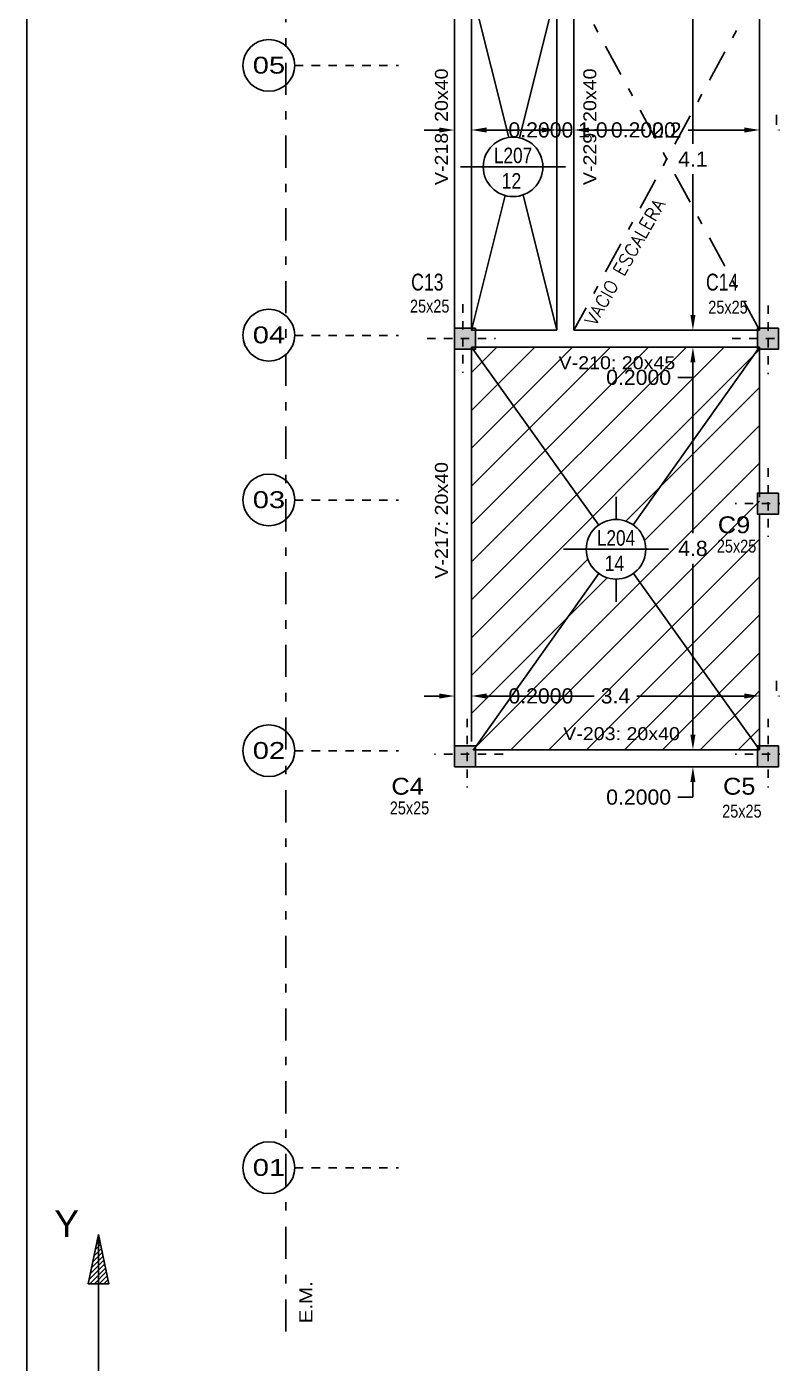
# Model space of a CAD drawing. Header units: inches. Extents: x 59 to 371, y 58 to 151.
# Drawn here: x 102.98 to 111.81, y 113.93 to 129.77 of the extents above; entities that cross this region are included whole.
import ezdxf
from ezdxf.enums import TextEntityAlignment as Align

# ---------------------------------------------------------------- set-up
doc = ezdxf.new("R2010")
doc.units = ezdxf.units.IN
doc.header["$MEASUREMENT"] = 0
doc.linetypes.add('DASHDOT', pattern=[25.4, 12.7, -6.35, 0, -6.35])
doc.linetypes.add('DASHDOT2', pattern=[0.5, 0.25, -0.125, 0, -0.125])
for name, color, linetype in [('Baja', 2, 'Continuous'), ('COLUMNA RECT', 3, 'Continuous'), ('COLUMNA REF', 3, 'Continuous'), ('COLUMNAS EJES', 1, 'Continuous'), ('Cotas', 7, 'Continuous'), ('Ejes', 8, 'Continuous'), ('Pórticos', 3, 'Continuous'), ('Textos', 2, 'Continuous'), ('VIG_DIMEN', 3, 'Continuous'), ('VIGAS', 5, 'Continuous')]:
    doc.layers.add(name, color=color, linetype=linetype)
doc.styles.add('ROMANS', font='romans')
doc.styles.get("Standard").update_dxf_attribs({"font": 'arial.ttf'})
doc.dimstyles.get("Standard").update_dxf_attribs({"dimtxt": 0.18, "dimasz": 0.18, "dimexe": 0.18, "dimexo": 0.0625, "dimgap": 0.09, "dimtad": 0, "dimtih": 1, "dimtoh": 1, "dimdec": 4, "dimzin": 0, "dimdsep": 46, "dimtxsty": 'Standard', "dimcen": 0.09, "dimadec": 0, "dimazin": 0, "dimtfac": 1, "dimtdec": 4, "dimtofl": 0, "dimtmove": 0, "dimatfit": 3, "dimfxl": 0, "dimtolj": 1, "dimtzin": 0, "dimarcsym": 0})

# ---------------------------------------------------------------- blocks, each defined once
blk = doc.blocks.new('*D95')
at = {"layer": 'Cotas', "color": 0, "linetype": 'Continuous', "lineweight": -2, "ltscale": 0.1}
for p, q in [((108.246, 128.606), (108.246, 128.724)), ((107.866, 128.544), (107.686, 128.544)), ((108.046, 128.481), (108.046, 128.364)), ((108.426, 128.544), (108.606, 128.544))]:
    blk.add_line(p, q, dxfattribs=at)
at = {"layer": 'Cotas', "color": 0, "linetype": 'Continuous', "ltscale": 0.1}
for points in [[(107.866, 128.574), (107.866, 128.514), (108.046, 128.544)], [(108.426, 128.574), (108.426, 128.514), (108.246, 128.544)]]:
    blk.add_solid(points, dxfattribs=at)
at = {"layer": 'DEFPOINTS', "color": 0, "linetype": 'Continuous', "ltscale": 0.1}
for p in [(108.046, 128.544), (108.246, 128.544), (108.246, 128.544)]:
    blk.add_point(p, dxfattribs=at)
at = {"layer": 'Cotas', "color": 0, "linetype": 'Continuous', "ltscale": 0.1, "insert": (109.069, 128.544), "char_height": 0.18, "attachment_point": 5}
blk.add_mtext('\\A1;0.2000', dxfattribs=at)
blk = doc.blocks.new('*D96')
at = {"layer": 'Cotas', "color": 0, "lineweight": -2}
for p, q in [((109.26, 128.606), (109.26, 128.724)), ((108.246, 128.481), (108.246, 128.364)), ((108.426, 128.544), (109.08, 128.544)), ((109.26, 128.544), (109.44, 128.544))]:
    blk.add_line(p, q, dxfattribs=at)
at = {"layer": 'Cotas', "color": 0}
for points in [[(108.426, 128.574), (108.426, 128.514), (108.246, 128.544)], [(109.08, 128.574), (109.08, 128.514), (109.26, 128.544)]]:
    blk.add_solid(points, dxfattribs=at)
at = {"layer": 'DEFPOINTS', "color": 0}
for p in [(108.246, 128.544), (109.26, 128.544), (109.26, 128.544)]:
    blk.add_point(p, dxfattribs=at)
at = {"layer": 'Cotas', "color": 0, "insert": (109.685, 128.544), "char_height": 0.18, "attachment_point": 5}
blk.add_mtext('\\A1;1.0', dxfattribs=at)
blk = doc.blocks.new('*D97')
at = {"layer": 'Cotas', "color": 0, "lineweight": -2}
for p, q in [((111.66, 128.606), (111.66, 128.724)), ((111.86, 128.606), (111.86, 128.724)), ((111.48, 128.544), (111.3, 128.544)), ((112.04, 128.544), (112.22, 128.544))]:
    blk.add_line(p, q, dxfattribs=at)
at = {"layer": 'Cotas', "color": 0}
for points in [[(111.48, 128.574), (111.48, 128.514), (111.66, 128.544)], [(112.04, 128.574), (112.04, 128.514), (111.86, 128.544)]]:
    blk.add_solid(points, dxfattribs=at)
at = {"layer": 'DEFPOINTS', "color": 0}
for p in [(111.66, 128.544), (111.86, 128.544), (111.86, 128.544)]:
    blk.add_point(p, dxfattribs=at)
at = {"layer": 'Cotas', "color": 0, "insert": (112.683, 128.544), "char_height": 0.18, "attachment_point": 5}
blk.add_mtext('\\A1;0.2000', dxfattribs=at)
blk = doc.blocks.new('*D114')
at = {"layer": 'Cotas', "color": 0, "lineweight": -2}
for p, q in [((110.807, 130.227), (110.69, 130.227)), ((110.87, 130.047), (110.87, 128.38)), ((110.87, 126.352), (110.87, 128.019)), ((110.807, 126.172), (110.69, 126.172))]:
    blk.add_line(p, q, dxfattribs=at)
at = {"layer": 'Cotas', "color": 0}
for points in [[(110.84, 130.047), (110.9, 130.047), (110.87, 130.227)], [(110.84, 126.352), (110.9, 126.352), (110.87, 126.172)]]:
    blk.add_solid(points, dxfattribs=at)
at = {"layer": 'DEFPOINTS', "color": 0}
for p in [(110.87, 130.227), (110.87, 126.172), (110.87, 126.172)]:
    blk.add_point(p, dxfattribs=at)
at = {"layer": 'Cotas', "color": 0, "insert": (110.87, 128.199), "char_height": 0.18, "attachment_point": 5}
blk.add_mtext('\\A1;4.1', dxfattribs=at)
blk = doc.blocks.new('*D115')
at = {"layer": 'DEFPOINTS', "color": 0}
for p in [(110.87, 126.172), (110.87, 125.972), (110.87, 125.972)]:
    blk.add_point(p, dxfattribs=at)
at = {"layer": 'VIGAS', "color": 0, "lineweight": -2}
for p, q in [((110.87, 126.352), (110.87, 126.532)), ((110.807, 126.172), (110.69, 126.172)), ((110.807, 125.972), (110.69, 125.972)), ((110.87, 125.792), (110.87, 125.612)), ((110.87, 125.612), (110.69, 125.612))]:
    blk.add_line(p, q, dxfattribs=at)
at = {"layer": 'VIGAS', "color": 0}
for points in [[(110.84, 126.352), (110.9, 126.352), (110.87, 126.172)], [(110.84, 125.792), (110.9, 125.792), (110.87, 125.972)]]:
    blk.add_solid(points, dxfattribs=at)
at = {"layer": 'VIGAS', "color": 0, "insert": (110.227, 125.612), "char_height": 0.18, "attachment_point": 5}
blk.add_mtext('\\A1;0.2000', dxfattribs=at)
blk = doc.blocks.new('*D116')
at = {"layer": 'Cotas', "color": 0, "lineweight": -2}
for p, q in [((110.807, 125.972), (110.69, 125.972)), ((110.87, 125.792), (110.87, 123.767)), ((110.87, 121.378), (110.87, 123.403)), ((110.807, 121.198), (110.69, 121.198))]:
    blk.add_line(p, q, dxfattribs=at)
at = {"layer": 'Cotas', "color": 0}
for points in [[(110.84, 125.792), (110.9, 125.792), (110.87, 125.972)], [(110.84, 121.378), (110.9, 121.378), (110.87, 121.198)]]:
    blk.add_solid(points, dxfattribs=at)
at = {"layer": 'DEFPOINTS', "color": 0}
for p in [(110.87, 125.972), (110.87, 121.198), (110.87, 121.198)]:
    blk.add_point(p, dxfattribs=at)
at = {"layer": 'Cotas', "color": 0, "insert": (110.87, 123.585), "char_height": 0.18, "attachment_point": 5}
blk.add_mtext('\\A1;4.8', dxfattribs=at)
blk = doc.blocks.new('*D117')
at = {"layer": 'DEFPOINTS', "color": 0}
for p in [(110.87, 121.198), (110.87, 120.998), (110.87, 120.998)]:
    blk.add_point(p, dxfattribs=at)
at = {"layer": 'VIGAS', "color": 0, "lineweight": -2}
for p, q in [((110.87, 121.378), (110.87, 121.558)), ((110.807, 121.198), (110.69, 121.198)), ((110.807, 120.998), (110.69, 120.998)), ((110.87, 120.818), (110.87, 120.638)), ((110.87, 120.638), (110.69, 120.638))]:
    blk.add_line(p, q, dxfattribs=at)
at = {"layer": 'VIGAS', "color": 0}
for points in [[(110.84, 121.378), (110.9, 121.378), (110.87, 121.198)], [(110.84, 120.818), (110.9, 120.818), (110.87, 120.998)]]:
    blk.add_solid(points, dxfattribs=at)
at = {"layer": 'VIGAS', "color": 0, "insert": (110.227, 120.638), "char_height": 0.18, "attachment_point": 5}
blk.add_mtext('\\A1;0.2000', dxfattribs=at)
blk = doc.blocks.new('*D118')
at = {"layer": 'DEFPOINTS', "color": 0}
for p in [(109.26, 128.544), (109.46, 128.544), (109.46, 128.544)]:
    blk.add_point(p, dxfattribs=at)
at = {"layer": 'VIGAS', "color": 0, "lineweight": -2}
for p, q in [((109.26, 128.606), (109.26, 128.724)), ((109.46, 128.606), (109.46, 128.724)), ((109.08, 128.544), (108.9, 128.544)), ((109.64, 128.544), (109.82, 128.544))]:
    blk.add_line(p, q, dxfattribs=at)
at = {"layer": 'VIGAS', "color": 0}
for points in [[(109.08, 128.574), (109.08, 128.514), (109.26, 128.544)], [(109.64, 128.574), (109.64, 128.514), (109.46, 128.544)]]:
    blk.add_solid(points, dxfattribs=at)
at = {"layer": 'VIGAS', "color": 0, "insert": (110.283, 128.544), "char_height": 0.18, "attachment_point": 5}
blk.add_mtext('\\A1;0.2000', dxfattribs=at)
blk = doc.blocks.new('*D119')
at = {"layer": 'Cotas', "color": 0, "lineweight": -2}
for p, q in [((109.46, 128.606), (109.46, 128.724)), ((111.66, 128.606), (111.66, 128.724)), ((109.64, 128.544), (110.305, 128.544)), ((111.48, 128.544), (110.814, 128.544))]:
    blk.add_line(p, q, dxfattribs=at)
at = {"layer": 'Cotas', "color": 0}
for points in [[(109.64, 128.574), (109.64, 128.514), (109.46, 128.544)], [(111.48, 128.574), (111.48, 128.514), (111.66, 128.544)]]:
    blk.add_solid(points, dxfattribs=at)
at = {"layer": 'DEFPOINTS', "color": 0}
for p in [(109.46, 128.544), (111.66, 128.544), (111.66, 128.544)]:
    blk.add_point(p, dxfattribs=at)
at = {"layer": 'Cotas', "color": 0, "insert": (110.56, 128.544), "char_height": 0.18, "attachment_point": 5}
blk.add_mtext('\\A1;2.2', dxfattribs=at)
blk = doc.blocks.new('*D120')
at = {"layer": 'DEFPOINTS', "color": 0}
for p in [(108.046, 121.837), (108.246, 121.837), (108.246, 121.837)]:
    blk.add_point(p, dxfattribs=at)
at = {"layer": 'Ejes', "color": 0, "lineweight": -2}
for p, q in [((108.046, 121.899), (108.046, 122.017)), ((108.246, 121.899), (108.246, 122.017)), ((107.866, 121.837), (107.686, 121.837)), ((108.426, 121.837), (108.606, 121.837))]:
    blk.add_line(p, q, dxfattribs=at)
at = {"layer": 'Ejes', "color": 0}
for points in [[(107.866, 121.867), (107.866, 121.807), (108.046, 121.837)], [(108.426, 121.867), (108.426, 121.807), (108.246, 121.837)]]:
    blk.add_solid(points, dxfattribs=at)
at = {"layer": 'Ejes', "color": 0, "insert": (109.069, 121.837), "char_height": 0.18, "attachment_point": 5}
blk.add_mtext('\\A1;0.2000', dxfattribs=at)
blk = doc.blocks.new('*D121')
at = {"layer": 'Cotas', "color": 0, "lineweight": -2}
for p, q in [((108.246, 121.899), (108.246, 122.017)), ((111.66, 121.899), (111.66, 122.017)), ((108.426, 121.837), (109.7, 121.837)), ((111.48, 121.837), (110.206, 121.837))]:
    blk.add_line(p, q, dxfattribs=at)
at = {"layer": 'Cotas', "color": 0}
for points in [[(108.426, 121.867), (108.426, 121.807), (108.246, 121.837)], [(111.48, 121.867), (111.48, 121.807), (111.66, 121.837)]]:
    blk.add_solid(points, dxfattribs=at)
at = {"layer": 'DEFPOINTS', "color": 0}
for p in [(108.246, 121.837), (111.66, 121.837), (111.66, 121.837)]:
    blk.add_point(p, dxfattribs=at)
at = {"layer": 'Cotas', "color": 0, "insert": (109.953, 121.837), "char_height": 0.18, "attachment_point": 5}
blk.add_mtext('\\A1;3.4', dxfattribs=at)
blk = doc.blocks.new('*D122')
at = {"layer": 'DEFPOINTS', "color": 0}
for p in [(111.66, 121.837), (111.86, 121.837), (111.86, 121.837)]:
    blk.add_point(p, dxfattribs=at)
at = {"layer": 'Ejes', "color": 0, "lineweight": -2}
for p, q in [((111.66, 121.899), (111.66, 122.017)), ((111.86, 121.899), (111.86, 122.017)), ((111.48, 121.837), (111.3, 121.837)), ((112.04, 121.837), (112.22, 121.837))]:
    blk.add_line(p, q, dxfattribs=at)
at = {"layer": 'Ejes', "color": 0}
for points in [[(111.48, 121.867), (111.48, 121.807), (111.66, 121.837)], [(112.04, 121.867), (112.04, 121.807), (111.86, 121.837)]]:
    blk.add_solid(points, dxfattribs=at)
at = {"layer": 'Ejes', "color": 0, "insert": (112.683, 121.837), "char_height": 0.18, "attachment_point": 5}
blk.add_mtext('\\A1;0.2000', dxfattribs=at)

msp = doc.modelspace()

# ---------------------------------------------------------------- hatches: boundary and pattern name
h = msp.add_hatch()
h.set_pattern_fill('ANSI31', color=256, scale=0.1, style=0)
h.set_pattern_definition([(45, (-118.45244, -99.681), (-0.2245064, 0.2245064), [])])
h.paths.add_polyline_path([(108.24602, 125.97199), (111.65995, 125.97199), (111.65995, 121.19772), (108.24602, 121.19772)])
edge = h.paths.add_edge_path(flags=16)
edge.add_arc((109.95926, 123.57608), 0.3528, 0, 360)
at = {"layer": 'Baja'}
h = msp.add_hatch(dxfattribs=at)
h.set_pattern_fill('ANSI31', color=256, scale=0.0125, style=0)
h.set_pattern_definition([(45, (-26.08774, -173.385965), (-0.028063289, 0.028063289), [])])
h.paths.add_polyline_path([(103.82839, 115.45552), (103.95058, 114.87179), (103.82839, 114.87179), (103.7062, 114.87179)])
at = {"layer": 'COLUMNAS EJES'}
for points in [[(108.29602, 126.19699), (108.04602, 126.19699), (108.04602, 125.94699), (108.29602, 125.94699)], [(111.88495, 126.19699), (111.63495, 126.19699), (111.63495, 125.94699), (111.88495, 125.94699)], [(111.88495, 124.24243), (111.63495, 124.24243), (111.63495, 123.99243), (111.88495, 123.99243)], [(108.29601, 121.24771), (108.04602, 121.24771), (108.04602, 120.99772), (108.29601, 120.99772)], [(111.88495, 121.24772), (111.63495, 121.24772), (111.63495, 120.99772), (111.88495, 120.99772)]]:
    msp.add_hatch(color=256, dxfattribs=at).paths.add_polyline_path(points)

# ---------------------------------------------------------------- linework, layer by layer
at = {"color": 6}
msp.add_lwpolyline([(102.97874, 137.18934), (102.97874, 104.96213)], dxfattribs=at)
at = {"layer": 'Baja'}
for points in [[(103.82839, 115.45552), (103.7062, 114.87179), (103.82839, 114.87179)], [(103.82839, 115.45552), (103.95058, 114.87179), (103.82839, 114.87179)], [(103.82839, 115.45552), (103.82839, 112.56047), (106.91624, 112.56047)]]:
    msp.add_lwpolyline(points, dxfattribs=at)
at = {"layer": 'COLUMNA RECT'}
for points in [[(108.29602, 126.19699), (108.04602, 126.19699), (108.04602, 125.94699), (108.29602, 125.94699)], [(111.88495, 126.19699), (111.63495, 126.19699), (111.63495, 125.94699), (111.88495, 125.94699)], [(111.88495, 124.24243), (111.63495, 124.24243), (111.63495, 123.99243), (111.88495, 123.99243)], [(108.29601, 121.24771), (108.04602, 121.24771), (108.04602, 120.99772), (108.29601, 120.99772)], [(111.88495, 121.24772), (111.63495, 121.24772), (111.63495, 120.99772), (111.88495, 120.99772)]]:
    msp.add_lwpolyline(points, close=True, dxfattribs=at)
at = {"layer": 'COLUMNAS EJES', "linetype": 'DASHDOT2', "ltscale": 0.3}
for p, q in [((106.15315, 129.30724), (107.38446, 129.30724)), ((106.15315, 129.30724), (107.38446, 129.30724)), ((108.14602, 126.47839), (108.14602, 125.6656)), ((111.75995, 126.46521), (111.75995, 125.65242)), ((106.15315, 126.11087), (107.38446, 126.11087)), ((106.15315, 126.11087), (107.38446, 126.11087)), ((107.72067, 126.07199), (108.53346, 126.07199)), ((111.3346, 126.07199), (112.14739, 126.07199)), ((111.75995, 124.53565), (111.75995, 123.72286)), ((106.15315, 124.15865), (107.38446, 124.15865)), ((106.15315, 124.15865), (107.38446, 124.15865)), ((112.18529, 124.11743), (111.3725, 124.11743)), ((108.19602, 121.56594), (108.19602, 120.75315)), ((111.75995, 121.56594), (111.75995, 120.75315)), ((111.75995, 121.56594), (111.75995, 120.75315)), ((106.15315, 121.1866), (107.38446, 121.1866)), ((106.15315, 121.1866), (107.38446, 121.1866)), ((108.62136, 121.14772), (107.80858, 121.14772)), ((112.18529, 121.14772), (111.3725, 121.14772)), ((112.18529, 121.14772), (111.3725, 121.14772)), ((106.15315, 116.24569), (107.38446, 116.24569)), ((106.15315, 116.24569), (107.38446, 116.24569))]:
    msp.add_line(p, q, dxfattribs=at)
at = {"layer": 'Ejes', "linetype": 'Continuous', "ltscale": 0.1}
for p, q in [((108.68876, 128.45635), (108.24602, 130.22699)), ((109.25995, 130.22699), (108.81603, 128.45165)), ((108.64493, 127.76736), (108.24602, 126.17199)), ((109.25995, 126.17199), (108.85906, 127.77527)), ((109.95926, 123.92888), (109.95926, 124.19888)), ((110.58206, 123.57608), (109.33646, 123.57608)), ((109.95926, 122.95328), (109.95926, 123.22328))]:
    msp.add_line(p, q, dxfattribs=at)
at = {"layer": 'Ejes', "linetype": 'DASHDOT', "ltscale": 0.03}
for p, q in [((111.65995, 130.22699), (109.45995, 126.17199)), ((111.65995, 126.17199), (109.45995, 130.22699))]:
    msp.add_line(p, q, dxfattribs=at)
at = {"layer": 'Ejes'}
msp.add_line((109.36239, 128.10723), (108.11679, 128.10723), dxfattribs=at)
at = {"layer": 'Ejes', "linetype": 'DASHDOT', "ltscale": 0.03}
msp.add_lwpolyline([(106.04602, 114.30516), (106.04602, 136.39111)], dxfattribs=at)
at = {"layer": 'Ejes'}
for points in [[(109.75405, 123.86306), (108.24602, 125.97199)], [(111.65995, 125.97199), (110.16347, 123.86377)], [(109.75504, 123.28839), (108.27102, 121.19772)], [(111.65995, 121.19772), (110.16446, 123.28911)]]:
    msp.add_lwpolyline(points, dxfattribs=at)
msp.add_circle((108.73959, 128.10723), 0.3528, dxfattribs=at)
at = {"layer": 'Ejes', "linetype": 'Continuous', "ltscale": 0.1}
msp.add_circle((109.95926, 123.57608), 0.3528, dxfattribs=at)
at = {"layer": 'Pórticos', "linetype": 'Continuous', "ltscale": 0.1}
for centre in [(105.84648, 129.30912), (105.84648, 126.11275), (105.84648, 124.16054), (105.84648, 121.18848), (105.84648, 116.24758)]:
    msp.add_circle(centre, 0.30668, dxfattribs=at)
at = {"layer": 'VIGAS', "linetype": 'Continuous', "ltscale": 0.1}
for p, q in [((108.04602, 120.99772), (108.04602, 134.00499)), ((108.24602, 126.17199), (108.24602, 130.22699)), ((111.65995, 130.22699), (111.65995, 126.17199)), ((108.24602, 121.29772), (108.24602, 125.97199)), ((111.65995, 125.97199), (111.65995, 124.19243))]:
    msp.add_line(p, q, dxfattribs=at)
at = {"layer": 'VIGAS', "linetype": 'Continuous'}
for p, q in [((109.25995, 126.17199), (109.25995, 130.22699)), ((109.45995, 126.17199), (109.45995, 130.22699)), ((109.25995, 126.17199), (108.24602, 126.17199)), ((111.65995, 126.17199), (109.45995, 126.17199)), ((111.65995, 125.97199), (108.24602, 125.97199))]:
    msp.add_line(p, q, dxfattribs=at)
at = {"layer": 'VIGAS', "linetype": 'Continuous', "ltscale": 0.1}
for points in [[(111.65995, 123.99243), (111.65995, 121.19772)], [(111.65995, 121.19772), (108.27102, 121.19772)], [(111.63495, 120.99772), (108.04602, 120.99772)]]:
    msp.add_lwpolyline(points, dxfattribs=at)

# ---------------------------------------------------------------- texts
at = {"layer": 'Baja', "insert": (103.30583, 115.74028), "char_height": 0.3125, "width": 0.7126247, "attachment_point": 1}
msp.add_mtext('Y', dxfattribs=at)
at = {"layer": 'COLUMNA REF'}
for s, width, p, p2 in [('C13', 0.749194, (107.53221, 126.64169), (107.91621, 126.64169)), ('C14', 0.749194, (111.02465, 126.64169), (111.40865, 126.64169)), ('C9', 1.075141, (111.16499, 123.76567), (111.54899, 123.76567)), ('C4', 1.075141, (107.29806, 120.66763), (107.68206, 120.66763)), ('C5', 1.075141, (111.22664, 120.66763), (111.61064, 120.66763))]:
    msp.add_text(s, height=0.2, dxfattribs=dict(at, width=width)).set_placement(p, p2, align=Align.FIT)
at = {"layer": 'Cotas', "width": 0.8}
for p in [(107.51885, 126.38094), (111.05217, 126.36833), (111.15362, 123.53641), (107.2796, 120.43395), (111.21672, 120.39612)]:
    msp.add_text('25x25', height=0.1533, dxfattribs=at).set_placement(p)
at = {"layer": 'Pórticos', "linetype": 'Continuous', "ltscale": 0.1, "width": 1.23561}
for s, p, p2 in [('05', (105.65585, 129.21226), (106.03985, 129.21226)), ('04', (105.65585, 126.01589), (106.03985, 126.01589)), ('03', (105.65585, 124.06367), (106.03985, 124.06367)), ('02', (105.65585, 121.09161), (106.03985, 121.09161)), ('01', (105.65585, 116.15071), (106.03985, 116.15071))]:
    msp.add_text(s, height=0.2, dxfattribs=at).set_placement(p, p2, align=Align.FIT)
at = {"layer": 'Textos'}
for s, width, p, p2 in [('L207', 0.793414, (108.51279, 128.15079), (108.96639, 128.15079)), ('12', 0.813074, (108.60439, 127.84929), (108.83681, 127.84929)), ('L204', 0.793414, (109.73246, 123.61844), (110.18606, 123.61844)), ('14', 0.813074, (109.82379, 123.31762), (110.05621, 123.31762))]:
    msp.add_text(s, height=0.18396, dxfattribs=dict(at, width=width)).set_placement(p, p2, align=Align.FIT)
at = {"layer": 'VIG_DIMEN'}
for s, width, p, p2 in [('V-218: 20x40', 1.08479, (107.96748, 127.89103), (107.96748, 129.27303)), ('V-229: 20x40', 1.08479, (109.72526, 127.89103), (109.72526, 129.27303)), ('V-217: 20x40', 1.08479, (107.96748, 123.22733), (107.96748, 124.60933)), ('E.M.', 1.130443, (106.36181, 114.40452), (106.36181, 114.90219))]:
    msp.add_text(s, height=0.1533, rotation=90, dxfattribs=dict(at, width=width)).set_placement(p, p2, align=Align.FIT)
at = {"layer": 'VIG_DIMEN', "style": 'ROMANS'}
msp.add_text('VACIO ESCALERA', height=0.1533, rotation=60.247851, dxfattribs=at).set_placement((109.7133, 126.21206))
at = {"layer": 'VIG_DIMEN', "width": 1.08479}
for s, p, p2 in [('V-210: 20x45', (109.27868, 125.70948), (110.66068, 125.70948)), ('V-203: 20x40', (109.33382, 121.31419), (110.71582, 121.31419))]:
    msp.add_text(s, height=0.1533, dxfattribs=at).set_placement(p, p2, align=Align.FIT)

# ---------------------------------------------------------------- dimensions: what is measured, and where the dimension line sits
at = {"layer": 'Cotas'}
for base, p1, p2, angle, picture, middle in [((110.8699, 126.17199), (110.8699, 130.22699), (110.8699, 126.17199), 90, '*D114', (110.8699, 128.19949)), ((109.25995, 128.54351), (108.24602, 128.54351), (109.25995, 128.54351), 180, '*D96', (109.68502, 128.54351)), ((110.8699, 121.19772), (110.8699, 125.97199), (110.8699, 121.19772), 90, '*D116', (110.8699, 123.58486))]:
    dim = msp.add_linear_dim(base=base, p1=p1, p2=p2, angle=angle, dimstyle='Standard', override={"dimdec": 1}, dxfattribs=at)
    dim.commit()
    dim.dimension.update_dxf_attribs({"geometry": picture, "text_midpoint": middle})
at = {"layer": 'Cotas', "linetype": 'Continuous', "ltscale": 0.1}
dim = msp.add_linear_dim(base=(108.24602, 128.54351), p1=(108.04602, 128.54351), p2=(108.24602, 128.54351), angle=180, dimstyle='Standard', dxfattribs=at)
dim.commit()
dim.dimension.update_dxf_attribs({"geometry": '*D95', "text_midpoint": (109.06934, 128.54351)})
at = {"layer": 'Cotas'}
for base, p1, p2, picture, middle in [((111.65995, 128.54351), (109.45995, 128.54351), (111.65995, 128.54351), '*D119', (110.55995, 128.54351)), ((111.65995, 121.83655), (108.24602, 121.83655), (111.65995, 121.83655), '*D121', (109.95298, 121.83655))]:
    dim = msp.add_linear_dim(base=base, p1=p1, p2=p2, dimstyle='Standard', override={"dimdec": 1}, dxfattribs=at)
    dim.commit()
    dim.dimension.update_dxf_attribs({"geometry": picture, "text_midpoint": middle})
dim = msp.add_linear_dim(base=(111.85995, 128.54351), p1=(111.65995, 128.54351), p2=(111.85995, 128.54351), angle=180, dimstyle='Standard', dxfattribs=at)
dim.commit()
dim.dimension.update_dxf_attribs({"geometry": '*D97', "text_midpoint": (112.68327, 128.54351)})
at = {"layer": 'Ejes'}
for base, p1, p2, picture, middle in [((108.24602, 121.83655), (108.04602, 121.83655), (108.24602, 121.83655), '*D120', (109.06934, 121.83655)), ((111.85995, 121.83655), (111.65995, 121.83655), (111.85995, 121.83655), '*D122', (112.68327, 121.83655))]:
    dim = msp.add_linear_dim(base=base, p1=p1, p2=p2, dimstyle='Standard', dxfattribs=at)
    dim.commit()
    dim.dimension.update_dxf_attribs({"geometry": picture, "text_midpoint": middle})
at = {"layer": 'VIGAS'}
dim = msp.add_linear_dim(base=(109.45995, 128.54351), p1=(109.25995, 128.54351), p2=(109.45995, 128.54351), dimstyle='Standard', dxfattribs=at)
dim.commit()
dim.dimension.update_dxf_attribs({"geometry": '*D118', "text_midpoint": (110.28327, 128.54351)})
for base, p1, p2, picture, middle in [((110.8699, 125.97199), (110.8699, 126.17199), (110.8699, 125.97199), '*D115', (110.22658, 125.61199)), ((110.8699, 120.99772), (110.8699, 121.19772), (110.8699, 120.99772), '*D117', (110.22658, 120.63772))]:
    dim = msp.add_linear_dim(base=base, p1=p1, p2=p2, angle=90, dimstyle='Standard', dxfattribs=at)
    dim.commit()
    dim.dimension.update_dxf_attribs({"geometry": picture, "text_midpoint": middle})

doc.saveas('drawing.dxf')
